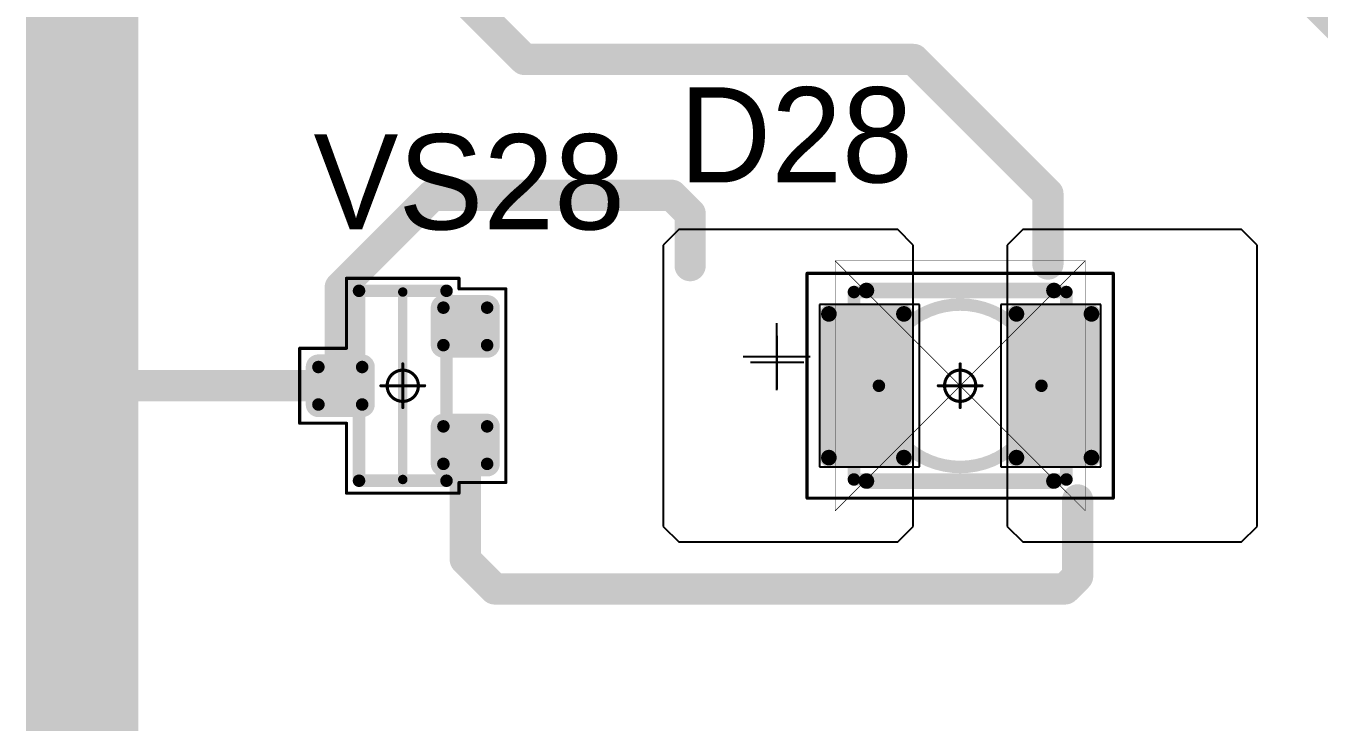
# Model space of a CAD drawing. Header units: millimetres. Extents: x 0 to 395, y 0 to 190.
# Drawn here: x 102.05 to 122.74, y 82.64 to 93.79 of the extents above; entities that cross this region are included whole.
import ezdxf

# ---------------------------------------------------------------- set-up
doc = ezdxf.new("R2010")
doc.units = ezdxf.units.MM
for name, color, linetype in [('Mechanical13', 56, 'Continuous'), ('Mechanical15', 56, 'Continuous'), ('Mechanical5', 56, 'Continuous'), ('TopLayer', 1, 'Continuous'), ('TopOverlay', 2, 'Continuous'), ('TopPaste', 8, 'Continuous'), ('TopSolder', 216, 'Continuous')]:
    doc.layers.add(name, color=color, linetype=linetype)

# ---------------------------------------------------------------- blocks, each defined once
blk = doc.blocks.new('SOT23_1156')
at = {"layer": 'Mechanical13', "const_width": 0.2}
for points in [[(0.7, 1.52), (-0.7, 1.52)], [(-0.7, 1.52), (-0.7, -1.52)], [(0.7, 1.52), (0.7, -1.52)], [(0.7, -1.52), (-0.7, -1.52)]]:
    blk.add_lwpolyline(points, dxfattribs=at)
at = {"layer": 'Mechanical13', "const_width": 0.1}
for points in [[(-0.75, 1.52, 1), (-0.65, 1.52, 1)], [(-0.75, 1.52, 1), (-0.65, 1.52, 1)], [(0.65, 1.52, 1), (0.75, 1.52, 1)], [(0.65, 1.52, 1), (0.75, 1.52, 1)], [(-0.75, -1.52, 1), (-0.65, -1.52, 1)], [(-0.75, -1.52, 1), (-0.65, -1.52, 1)], [(0.65, -1.52, 1), (0.75, -1.52, 1)], [(0.65, -1.52, 1), (0.75, -1.52, 1)]]:
    blk.add_lwpolyline(points, format="xyb", close=True, dxfattribs=at)
at = {"layer": 'Mechanical15', "const_width": 0.05}
for points in [[(-0.9, 1.72), (-0.9, 1.55)], [(0.9, 1.72), (-0.9, 1.72)], [(0.9, 1.72), (0.9, 0.6)], [(-1.65, 1.55), (-1.65, -1.55)], [(-0.9, 1.55), (-1.65, 1.55)], [(1.65, 0.6), (0.9, 0.6)], [(1.65, 0.6), (1.65, -0.6)], [(0, 0.35), (0, -0.35)], [(0.35, 0), (-0.35, 0)], [(1.65, -0.6), (0.9, -0.6)], [(0.9, -0.6), (0.9, -1.72)], [(-0.9, -1.55), (-1.65, -1.55)], [(-0.9, -1.55), (-0.9, -1.72)], [(0.9, -1.72), (-0.9, -1.72)]]:
    blk.add_lwpolyline(points, dxfattribs=at)
at = {"layer": 'Mechanical15'}
for points, const_width in [([(-0.913, 1.72, 1), (-0.888, 1.72, 1)], 0.025), ([(-0.913, 1.72, 1), (-0.888, 1.72, 1)], 0.025), ([(0.888, 1.72, 1), (0.913, 1.72, 1)], 0.025), ([(0.888, 1.72, 1), (0.913, 1.72, 1)], 0.025), ([(-1.662, 1.55, 1), (-1.637, 1.55, 1)], 0.025), ([(-1.662, 1.55, 1), (-1.637, 1.55, 1)], 0.025), ([(-0.913, 1.55, 1), (-0.888, 1.55, 1)], 0.025), ([(-0.913, 1.55, 1), (-0.888, 1.55, 1)], 0.025), ([(0.888, 0.6, 1), (0.913, 0.6, 1)], 0.025), ([(0.888, 0.6, 1), (0.913, 0.6, 1)], 0.025), ([(1.637, 0.6, 1), (1.662, 0.6, 1)], 0.025), ([(1.637, 0.6, 1), (1.662, 0.6, 1)], 0.025), ([(0.25, 0, 1), (-0.25, 0, 1)], 0.05), ([(-0.012, 0.35, 1), (0.012, 0.35, 1)], 0.025), ([(-0.362, 0, 1), (-0.337, 0, 1)], 0.025), ([(-0.262, 0, 1), (-0.238, 0, 1)], 0.025), ([(0.238, 0, 1), (0.262, 0, 1)], 0.025), ([(0.337, 0, 1), (0.362, 0, 1)], 0.025), ([(-0.012, -0.35, 1), (0.012, -0.35, 1)], 0.025), ([(0.888, -0.6, 1), (0.913, -0.6, 1)], 0.025), ([(0.888, -0.6, 1), (0.913, -0.6, 1)], 0.025), ([(1.637, -0.6, 1), (1.662, -0.6, 1)], 0.025), ([(1.637, -0.6, 1), (1.662, -0.6, 1)], 0.025), ([(-1.662, -1.55, 1), (-1.637, -1.55, 1)], 0.025), ([(-1.662, -1.55, 1), (-1.637, -1.55, 1)], 0.025), ([(-0.913, -1.55, 1), (-0.888, -1.55, 1)], 0.025), ([(-0.913, -1.55, 1), (-0.888, -1.55, 1)], 0.025), ([(-0.913, -1.72, 1), (-0.888, -1.72, 1)], 0.025), ([(-0.913, -1.72, 1), (-0.888, -1.72, 1)], 0.025), ([(0.888, -1.72, 1), (0.913, -1.72, 1)], 0.025), ([(0.888, -1.72, 1), (0.913, -1.72, 1)], 0.025)]:
    blk.add_lwpolyline(points, format="xyb", close=True, dxfattribs=dict(at, const_width=const_width))
at = {"layer": 'TopLayer', "const_width": 0.1}
for points in [[(-1.4, 1.25, 1), (-1.3, 1.25, 1)], [(-0.7, 1.25, 1), (-0.6, 1.25, 1)], [(-1.4, 0.65, 1), (-1.3, 0.65, 1)], [(-0.7, 0.65, 1), (-0.6, 0.65, 1)], [(0.6, 0.3, 1), (0.7, 0.3, 1)], [(1.3, 0.3, 1), (1.4, 0.3, 1)], [(0.6, -0.3, 1), (0.7, -0.3, 1)], [(1.3, -0.3, 1), (1.4, -0.3, 1)], [(-1.4, -0.65, 1), (-1.3, -0.65, 1)], [(-0.7, -0.65, 1), (-0.6, -0.65, 1)], [(-1.4, -1.25, 1), (-1.3, -1.25, 1)], [(-0.7, -1.25, 1), (-0.6, -1.25, 1)]]:
    blk.add_lwpolyline(points, format="xyb", close=True, dxfattribs=at)
at = {"layer": 'TopLayer'}
for points in [[(-1.45, 1.25), (-1.45, 0.65), (-0.55, 1.25), (-0.55, 0.65)], [(-1.35, 1.35), (-1.35, 0.55), (-0.65, 1.35), (-0.65, 0.55)], [(0.55, 0.3), (0.55, -0.3), (1.45, 0.3), (1.45, -0.3)], [(0.65, 0.4), (0.65, -0.4), (1.35, 0.4), (1.35, -0.4)], [(-1.35, -0.55), (-1.35, -1.35), (-0.65, -0.55), (-0.65, -1.35)], [(-1.45, -0.65), (-1.45, -1.25), (-0.55, -0.65), (-0.55, -1.25)]]:
    blk.add_solid(points, dxfattribs=at)
at = {"layer": 'TopOverlay', "const_width": 0.15}
blk.add_lwpolyline([(0, 1.5), (0, -1.5)], dxfattribs=at)
at = {"layer": 'TopOverlay', "const_width": 0.075}
for points in [[(-0.038, 1.5, 1), (0.038, 1.5, 1)], [(-0.038, -1.5, 1), (0.038, -1.5, 1)]]:
    blk.add_lwpolyline(points, format="xyb", close=True, dxfattribs=at)
at = {"layer": 'TopPaste', "const_width": 0.075}
for points in [[(-1.387, 1.25, 1), (-1.313, 1.25, 1)], [(-0.687, 1.25, 1), (-0.613, 1.25, 1)], [(-1.387, 0.65, 1), (-1.313, 0.65, 1)], [(-0.687, 0.65, 1), (-0.613, 0.65, 1)], [(0.613, 0.3, 1), (0.687, 0.3, 1)], [(1.313, 0.3, 1), (1.387, 0.3, 1)], [(0.613, -0.3, 1), (0.687, -0.3, 1)], [(1.313, -0.3, 1), (1.387, -0.3, 1)], [(-1.387, -0.65, 1), (-1.313, -0.65, 1)], [(-0.687, -0.65, 1), (-0.613, -0.65, 1)], [(-1.387, -1.25, 1), (-1.313, -1.25, 1)], [(-0.687, -1.25, 1), (-0.613, -1.25, 1)]]:
    blk.add_lwpolyline(points, format="xyb", close=True, dxfattribs=at)
at = {"layer": 'TopPaste'}
for points in [[(-1.425, 1.25), (-1.425, 0.65), (-0.575, 1.25), (-0.575, 0.65)], [(-1.35, 1.325), (-1.35, 0.575), (-0.65, 1.325), (-0.65, 0.575)], [(0.575, 0.3), (0.575, -0.3), (1.425, 0.3), (1.425, -0.3)], [(0.65, 0.375), (0.65, -0.375), (1.35, 0.375), (1.35, -0.375)], [(-1.35, -0.575), (-1.35, -1.325), (-0.65, -0.575), (-0.65, -1.325)], [(-1.425, -0.65), (-1.425, -1.25), (-0.575, -0.65), (-0.575, -1.25)]]:
    blk.add_solid(points, dxfattribs=at)
at = {"layer": 'TopSolder', "const_width": 0.202}
for points in [[(-1.451, 1.25, 1), (-1.249, 1.25, 1)], [(-0.751, 1.25, 1), (-0.549, 1.25, 1)], [(-1.451, 0.65, 1), (-1.249, 0.65, 1)], [(-0.751, 0.65, 1), (-0.549, 0.65, 1)], [(0.549, 0.3, 1), (0.751, 0.3, 1)], [(1.249, 0.3, 1), (1.451, 0.3, 1)], [(0.549, -0.3, 1), (0.751, -0.3, 1)], [(1.249, -0.3, 1), (1.451, -0.3, 1)], [(-1.451, -0.65, 1), (-1.249, -0.65, 1)], [(-0.751, -0.65, 1), (-0.549, -0.65, 1)], [(-1.451, -1.25, 1), (-1.249, -1.25, 1)], [(-0.751, -1.25, 1), (-0.549, -1.25, 1)]]:
    blk.add_lwpolyline(points, format="xyb", close=True, dxfattribs=at)
at = {"layer": 'TopSolder'}
for points in [[(-1.35, 1.452), (-1.35, 0.448), (-0.65, 1.452), (-0.65, 0.448)], [(-1.552, 1.25), (-1.552, 0.65), (-0.448, 1.25), (-0.448, 0.65)], [(0.65, 0.502), (0.65, -0.502), (1.35, 0.502), (1.35, -0.502)], [(0.448, 0.3), (0.448, -0.3), (1.552, 0.3), (1.552, -0.3)], [(-1.35, -0.448), (-1.35, -1.452), (-0.65, -0.448), (-0.65, -1.452)], [(-1.552, -0.65), (-1.552, -1.25), (-0.448, -0.65), (-0.448, -1.25)]]:
    blk.add_solid(points, dxfattribs=at)
blk = doc.blocks.new('T66G_4_1304')
at = {"layer": 'Mechanical13'}
for p, q in [((2.936, 0.071), (2.936, -1)), ((2.4, -0.464), (3.471, -0.464))]:
    blk.add_line(p, q, dxfattribs=at)
at = {"layer": 'Mechanical13', "const_width": 0.2}
for points in [[(1.7, 1.5), (-1.7, 1.5)], [(-1.7, 1.5), (-1.7, -1.5)], [(1.7, 1.5), (1.7, -1.5)], [(1.7, -1.5), (-1.7, -1.5)]]:
    blk.add_lwpolyline(points, dxfattribs=at)
at = {"layer": 'Mechanical13'}
for points, const_width in [([(-1.75, 1.5, 1), (-1.65, 1.5, 1)], 0.1), ([(-1.75, 1.5, 1), (-1.65, 1.5, 1)], 0.1), ([(1.65, 1.5, 1), (1.75, 1.5, 1)], 0.1), ([(1.65, 1.5, 1), (1.75, 1.5, 1)], 0.1), ([(1.3, 0, 1), (-1.3, 0, 1)], 0.2), ([(-1.35, 0, 1), (-1.25, 0, 1)], 0.1), ([(1.25, 0, 1), (1.35, 0, 1)], 0.1), ([(-1.75, -1.5, 1), (-1.65, -1.5, 1)], 0.1), ([(-1.75, -1.5, 1), (-1.65, -1.5, 1)], 0.1), ([(1.65, -1.5, 1), (1.75, -1.5, 1)], 0.1), ([(1.65, -1.5, 1), (1.75, -1.5, 1)], 0.1)]:
    blk.add_lwpolyline(points, format="xyb", close=True, dxfattribs=dict(at, const_width=const_width))
at = {"layer": 'Mechanical15', "const_width": 0.05}
for points in [[(-2.45, 1.8), (-2.45, -1.8)], [(2.45, 1.8), (-2.45, 1.8)], [(2.45, 1.8), (2.45, -1.8)], [(0, 0.35), (0, -0.35)], [(0.35, 0), (-0.35, 0)], [(2.45, -1.8), (-2.45, -1.8)]]:
    blk.add_lwpolyline(points, dxfattribs=at)
at = {"layer": 'Mechanical15'}
for points, const_width in [([(-2.462, 1.8, 1), (-2.438, 1.8, 1)], 0.025), ([(-2.462, 1.8, 1), (-2.438, 1.8, 1)], 0.025), ([(2.438, 1.8, 1), (2.462, 1.8, 1)], 0.025), ([(2.438, 1.8, 1), (2.462, 1.8, 1)], 0.025), ([(0.25, 0, 1), (-0.25, 0, 1)], 0.05), ([(-0.012, 0.35, 1), (0.012, 0.35, 1)], 0.025), ([(-0.362, 0, 1), (-0.337, 0, 1)], 0.025), ([(-0.262, 0, 1), (-0.238, 0, 1)], 0.025), ([(0.238, 0, 1), (0.262, 0, 1)], 0.025), ([(0.337, 0, 1), (0.362, 0, 1)], 0.025), ([(-0.012, -0.35, 1), (0.012, -0.35, 1)], 0.025), ([(-2.462, -1.8, 1), (-2.438, -1.8, 1)], 0.025), ([(-2.462, -1.8, 1), (-2.438, -1.8, 1)], 0.025), ([(2.438, -1.8, 1), (2.462, -1.8, 1)], 0.025), ([(2.438, -1.8, 1), (2.462, -1.8, 1)], 0.025)]:
    blk.add_lwpolyline(points, format="xyb", close=True, dxfattribs=dict(at, const_width=const_width))
at = {"layer": 'TopLayer'}
for p, q in [((-4.5, 2.5), (-4.75, 2.25)), ((-1, 2.5), (-4.5, 2.5)), ((-0.75, 2.25), (-1, 2.5)), ((1, 2.5), (0.75, 2.25)), ((4.5, 2.5), (1, 2.5)), ((4.75, 2.25), (4.5, 2.5)), ((-4.75, 2.25), (-4.75, -2.25)), ((-0.75, -2.25), (-0.75, 2.25)), ((0.75, 2.25), (0.75, -2.25)), ((4.75, -2.25), (4.75, 2.25)), ((-4.75, -2.25), (-4.5, -2.5)), ((-1, -2.5), (-0.75, -2.25)), ((0.75, -2.25), (1, -2.5)), ((4.5, -2.5), (4.75, -2.25)), ((-4.5, -2.5), (-1, -2.5)), ((1, -2.5), (4.5, -2.5))]:
    blk.add_line(p, q, dxfattribs=at)
at = {"layer": 'TopLayer', "const_width": 0.15}
for points in [[(-2.175, 1.15, 1), (-2.025, 1.15, 1)], [(-0.975, 1.15, 1), (-0.825, 1.15, 1)], [(0.825, 1.15, 1), (0.975, 1.15, 1)], [(2.025, 1.15, 1), (2.175, 1.15, 1)], [(-2.175, -1.15, 1), (-2.025, -1.15, 1)], [(-0.975, -1.15, 1), (-0.825, -1.15, 1)], [(0.825, -1.15, 1), (0.975, -1.15, 1)], [(2.025, -1.15, 1), (2.175, -1.15, 1)]]:
    blk.add_lwpolyline(points, format="xyb", close=True, dxfattribs=at)
at = {"layer": 'TopLayer'}
for points in [[(-0.9, 1.3), (-2.1, 1.3), (-0.9, -1.3), (-2.1, -1.3)], [(2.1, 1.3), (0.9, 1.3), (2.1, -1.3), (0.9, -1.3)], [(-0.75, 1.15), (-2.25, 1.15), (-0.75, -1.15), (-2.25, -1.15)], [(2.25, 1.15), (0.75, 1.15), (2.25, -1.15), (0.75, -1.15)]]:
    blk.add_solid(points, dxfattribs=at)
at = {"layer": 'TopOverlay'}
for p, q in [((2.928, 0.057), (2.928, -0.8)), ((2.5, -0.372), (3.357, -0.372))]:
    blk.add_line(p, q, dxfattribs=at)
at = {"layer": 'TopOverlay', "const_width": 0.25}
for points in [[(1.5, 1.525), (-1.5, 1.525)], [(1.5, -1.525), (-1.5, -1.525)]]:
    blk.add_lwpolyline(points, dxfattribs=at)
at = {"layer": 'TopOverlay', "const_width": 0.125}
for points in [[(-1.562, 1.525, 1), (-1.438, 1.525, 1)], [(1.438, 1.525, 1), (1.562, 1.525, 1)], [(-1.562, -1.525, 1), (-1.438, -1.525, 1)], [(1.438, -1.525, 1), (1.562, -1.525, 1)]]:
    blk.add_lwpolyline(points, format="xyb", close=True, dxfattribs=at)
at = {"layer": 'TopPaste', "const_width": 0.125}
for points in [[(-2.163, 1.15, 1), (-2.038, 1.15, 1)], [(-0.963, 1.15, 1), (-0.838, 1.15, 1)], [(0.838, 1.15, 1), (0.963, 1.15, 1)], [(2.038, 1.15, 1), (2.163, 1.15, 1)], [(-2.163, -1.15, 1), (-2.038, -1.15, 1)], [(-0.963, -1.15, 1), (-0.838, -1.15, 1)], [(0.838, -1.15, 1), (0.963, -1.15, 1)], [(2.038, -1.15, 1), (2.163, -1.15, 1)]]:
    blk.add_lwpolyline(points, format="xyb", close=True, dxfattribs=at)
at = {"layer": 'TopPaste'}
for points in [[(-0.9, 1.275), (-2.1, 1.275), (-0.9, -1.275), (-2.1, -1.275)], [(2.1, 1.275), (0.9, 1.275), (2.1, -1.275), (0.9, -1.275)], [(-0.775, 1.15), (-2.225, 1.15), (-0.775, -1.15), (-2.225, -1.15)], [(2.225, 1.15), (0.775, 1.15), (2.225, -1.15), (0.775, -1.15)]]:
    blk.add_solid(points, dxfattribs=at)
at = {"layer": 'TopSolder'}
for p, q in [((-2.25, 1.3), (-2.25, -1.3)), ((-0.65, 1.3), (-2.25, 1.3)), ((-0.65, -1.3), (-0.65, 1.3)), ((0.65, 1.3), (0.65, -1.3)), ((2.25, 1.3), (0.65, 1.3)), ((2.25, -1.3), (2.25, 1.3)), ((-2.25, -1.3), (-0.65, -1.3)), ((0.65, -1.3), (2.25, -1.3))]:
    blk.add_line(p, q, dxfattribs=at)

msp = doc.modelspace()

# ---------------------------------------------------------------- linework, layer by layer
at = {"layer": 'Mechanical5'}
for points, const_width in [([(115, 86.027), (119, 90.027)], 0.01), ([(115, 90.027), (119, 86.027)], 0.01), ([(115, 90.027), (119, 90.027)], 0.001), ([(115, 86.027), (115, 90.027)], 0.001), ([(119, 86.027), (119, 90.027)], 0.001), ([(115, 86.027), (119, 86.027)], 0.001)]:
    msp.add_lwpolyline(points, dxfattribs=dict(at, const_width=const_width))
for points, const_width in [([(114.998, 90.027, 1), (115.003, 90.027, 1)], 0.005), ([(115, 90.027, 1), (115.001, 90.027, 1)], 0.0005), ([(115, 90.027, 1), (115.001, 90.027, 1)], 0.0005), ([(118.998, 90.027, 1), (119.003, 90.027, 1)], 0.005), ([(119, 90.027, 1), (119.001, 90.027, 1)], 0.0005), ([(119, 90.027, 1), (119.001, 90.027, 1)], 0.0005), ([(114.998, 86.027, 1), (115.003, 86.027, 1)], 0.005), ([(115, 86.027, 1), (115.001, 86.027, 1)], 0.0005), ([(115, 86.027, 1), (115.001, 86.027, 1)], 0.0005), ([(118.998, 86.027, 1), (119.003, 86.027, 1)], 0.005), ([(119, 86.027, 1), (119.001, 86.027, 1)], 0.0005), ([(119, 86.027, 1), (119.001, 86.027, 1)], 0.0005)]:
    msp.add_lwpolyline(points, format="xyb", close=True, dxfattribs=dict(at, const_width=const_width))
at = {"layer": 'TopLayer'}
for points, const_width in [([(102.95, 88.3), (102.95, 109.012)], 1.8), ([(107.081, 96.198), (110.029, 93.25)], 0.5), ([(121.4, 95.425), (124.3, 92.525)], 0.5), ([(110.029, 93.25), (116.254, 93.25)], 0.5), ([(116.254, 93.25), (118.404, 91.1)], 0.5), ([(107.081, 89.602), (108.554, 91.075)], 0.5), ([(108.554, 91.075), (112.386, 91.075)], 0.5), ([(112.386, 91.075), (112.679, 90.782)], 0.5), ([(118.404, 89.975), (118.404, 91.1)], 0.5), ([(112.679, 89.95), (112.679, 90.782)], 0.5), ([(107.081, 88.027), (107.081, 89.602)], 0.5), ([(102.95, 67.35), (102.95, 88.3)], 1.8), ([(102.95, 88.3), (103.223, 88.027)], 0.5), ([(103.223, 88.027), (107.081, 88.027)], 0.5), ([(109.081, 85.248), (109.081, 87.077)], 0.5), ([(118.879, 84.977), (118.879, 86.2)], 0.5), ([(109.081, 85.248), (109.554, 84.775)], 0.5), ([(118.677, 84.775), (118.879, 84.977)], 0.5), ([(109.554, 84.775), (118.677, 84.775)], 0.5)]:
    msp.add_lwpolyline(points, dxfattribs=dict(at, const_width=const_width))
for points, const_width in [([(109.904, 93.25, 1), (110.154, 93.25, 1)], 0.25), ([(109.904, 93.25, 1), (110.154, 93.25, 1)], 0.25), ([(116.129, 93.25, 1), (116.379, 93.25, 1)], 0.25), ([(116.129, 93.25, 1), (116.379, 93.25, 1)], 0.25), ([(108.429, 91.075, 1), (108.679, 91.075, 1)], 0.25), ([(108.429, 91.075, 1), (108.679, 91.075, 1)], 0.25), ([(112.261, 91.075, 1), (112.511, 91.075, 1)], 0.25), ([(112.261, 91.075, 1), (112.511, 91.075, 1)], 0.25), ([(118.279, 91.1, 1), (118.529, 91.1, 1)], 0.25), ([(118.279, 91.1, 1), (118.529, 91.1, 1)], 0.25), ([(112.554, 90.782, 1), (112.804, 90.782, 1)], 0.25), ([(112.554, 90.782, 1), (112.804, 90.782, 1)], 0.25), ([(118.279, 89.975, 1), (118.529, 89.975, 1)], 0.25), ([(112.554, 89.95, 1), (112.804, 89.95, 1)], 0.25), ([(106.956, 89.602, 1), (107.206, 89.602, 1)], 0.25), ([(106.956, 89.602, 1), (107.206, 89.602, 1)], 0.25), ([(102.5, 88.3, 1), (103.4, 88.3, 1)], 0.9), ([(102.5, 88.3, 1), (103.4, 88.3, 1)], 0.9), ([(102.825, 88.3, 1), (103.075, 88.3, 1)], 0.25), ([(103.098, 88.027, 1), (103.348, 88.027, 1)], 0.25), ([(103.098, 88.027, 1), (103.348, 88.027, 1)], 0.25), ([(106.956, 88.027, 1), (107.206, 88.027, 1)], 0.25), ([(106.956, 88.027, 1), (107.206, 88.027, 1)], 0.25), ([(108.956, 87.077, 1), (109.206, 87.077, 1)], 0.25), ([(118.754, 86.2, 1), (119.004, 86.2, 1)], 0.25), ([(108.956, 85.248, 1), (109.206, 85.248, 1)], 0.25), ([(108.956, 85.248, 1), (109.206, 85.248, 1)], 0.25), ([(118.754, 84.977, 1), (119.004, 84.977, 1)], 0.25), ([(118.754, 84.977, 1), (119.004, 84.977, 1)], 0.25), ([(109.429, 84.775, 1), (109.679, 84.775, 1)], 0.25), ([(109.429, 84.775, 1), (109.679, 84.775, 1)], 0.25), ([(118.552, 84.775, 1), (118.802, 84.775, 1)], 0.25), ([(118.552, 84.775, 1), (118.802, 84.775, 1)], 0.25)]:
    msp.add_lwpolyline(points, format="xyb", close=True, dxfattribs=dict(at, const_width=const_width))

# ---------------------------------------------------------------- block references
at = {"rotation": 180}
for name, p in [('T66G_4_1304', (117, 88.027)), ('SOT23_1156', (108.081, 88.027))]:
    msp.add_blockref(name, p, dxfattribs=at)

# ---------------------------------------------------------------- texts
at = {"layer": 'TopOverlay'}
for s, p in [('D28', (112.503, 91.281)), ('VS28', (106.652, 90.529))]:
    msp.add_text(s, height=1.524, dxfattribs=at).set_placement(p)

doc.saveas('drawing.dxf')
